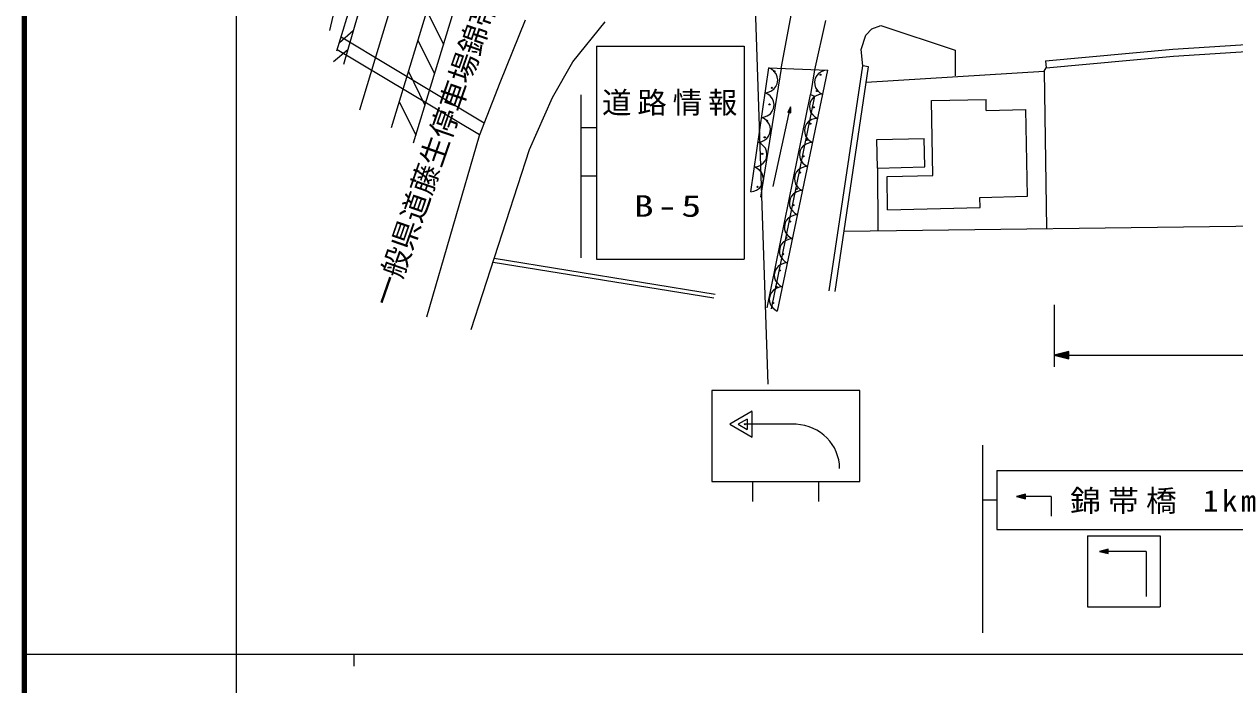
# Model space of a CAD drawing. Units: millimetres, scale not verified. Extents: x 40000 to 680000, y 20000 to 380000.
# Drawn here: x 40000 to 142794, y 202409 to 258498 of the extents above; entities that cross this region are included whole.
import ezdxf
from ezdxf.enums import TextEntityAlignment as Align

# ---------------------------------------------------------------- set-up
doc = ezdxf.new("R2010")
doc.units = ezdxf.units.MM
doc.header["$LTSCALE"] = 1000
for name, color, linetype, lineweight in [('M-BGD', 7, 'Continuous', 25), ('M-BGD-HTXT', 7, 'Continuous', 13), ('M-STR-STRC', 7, 'Continuous', 25), ('M-TTL', 2, 'Continuous', 140), ('M-TTL-BAND', 7, 'Continuous', 25)]:
    doc.layers.add(name, color=color, linetype=linetype, lineweight=lineweight)
doc.styles.add('ＭＳ ゴシック', font='')
doc.styles.get('ＭＳ ゴシック').set_extended_font_data('MS Gothic')

msp = doc.modelspace()

# ---------------------------------------------------------------- linework, layer by layer
at = {"layer": 'M-BGD'}
for p, q in [((69024, 271293), (65919, 257976)), ((66550, 256239), (68182, 261608)), ((104274, 254747), (105472, 261177)), ((82536, 258851), (80377, 253534)), ((86597, 255315), (89322, 258708)), ((108035, 258811), (107107, 254638)), ((111458, 257574), (111977, 258094)), ((111977, 258094), (112733, 258377)), ((112733, 258377), (119063, 256299)), ((66915, 257440), (79059, 250123)), ((111080, 256346), (111458, 257574)), ((137533, 256388), (150661, 257214)), ((78661, 249094), (66573, 256315)), ((111199, 254955), (111080, 256346)), ((119063, 256299), (119063, 254126)), ((126718, 255397), (137533, 256388)), ((137579, 255790), (150695, 256615)), ((84849, 252279), (86597, 255315)), ((108365, 235872), (111199, 254955)), ((111694, 254882), (111199, 254955)), ((126718, 255397), (126773, 254800)), ((126773, 254800), (137579, 255790)), ((101702, 244272), (103231, 254787)), ((104288, 254747), (102515, 243819)), ((103231, 254787), (108202, 254596)), ((108202, 254596), (103948, 234139)), ((107107, 254638), (106768, 252541)), ((108860, 235799), (111694, 254882)), ((111500, 253574), (126620, 254504)), ((126620, 254504), (126773, 254800)), ((126620, 254504), (126809, 241184)), ((80377, 253534), (78629, 249010)), ((82896, 247858), (84849, 252279)), ((103088, 234426), (106768, 252541)), ((107103, 252397), (103423, 234330)), ((106768, 252541), (107103, 252397)), ((117042, 252007), (121674, 252117)), ((117162, 245662), (117042, 252007)), ((121692, 251177), (121674, 252117)), ((103609, 244726), (105073, 251481)), ((121692, 251177), (125063, 251256)), ((125202, 243893), (125063, 251256)), ((78629, 249010), (74156, 233617)), ((112409, 248709), (116432, 248804)), ((116478, 246375), (116432, 248804)), ((77960, 232589), (82896, 247858)), ((112455, 246279), (112409, 248709)), ((112455, 246279), (116478, 246375)), ((112455, 246279), (112487, 240970)), ((113264, 245570), (117162, 245662)), ((113318, 242745), (113264, 245570)), ((121145, 243797), (125202, 243893)), ((121161, 242931), (121145, 243797)), ((113318, 242745), (121161, 242931)), ((109622, 240934), (167275, 241656)), ((79914, 238632), (98676, 235584)), ((79807, 238302), (98569, 235254))]:
    msp.add_line(p, q, dxfattribs=at)
for points in [[(102926, 252684), (103179, 252728), (103402, 252824), (103663, 252996), (103823, 253209), (103938, 253444), (103986, 253770), (103943, 254029), (103850, 254279), (103649, 254517), (103461, 254668), (103231, 254787)], [(108202, 254596), (107951, 254568), (107726, 254487), (107460, 254334), (107290, 254135), (107163, 253910), (107098, 253593), (107124, 253337), (107200, 253086), (107384, 252840), (107559, 252681), (107777, 252550)], [(102620, 250581), (102873, 250625), (103096, 250721), (103358, 250893), (103517, 251106), (103632, 251341), (103680, 251667), (103637, 251926), (103544, 252175), (103343, 252414), (103155, 252565), (102926, 252684)], [(107777, 252550), (107526, 252523), (107301, 252441), (107034, 252289), (106865, 252089), (106738, 251865), (106672, 251548), (106699, 251291), (106775, 251041), (106958, 250794), (107133, 250635), (107352, 250505)], [(105063, 251431), (105074, 250982), (104866, 251027), (105062, 251430)], [(104990, 251096), (105009, 251183), (105002, 251094), (104978, 251099), (105009, 251183)], [(102314, 248478), (102567, 248522), (102791, 248618), (103052, 248790), (103212, 249003), (103326, 249238), (103374, 249564), (103331, 249823), (103238, 250072), (103037, 250311), (102849, 250462), (102620, 250581)], [(107352, 250505), (107100, 250477), (106875, 250396), (106609, 250243), (106439, 250043), (106313, 249819), (106247, 249502), (106273, 249246), (106349, 248995), (106533, 248749), (106708, 248590), (106926, 248459)], [(102008, 246375), (102261, 246419), (102485, 246515), (102746, 246686), (102906, 246899), (103020, 247135), (103068, 247461), (103025, 247720), (102932, 247969), (102731, 248208), (102543, 248359), (102314, 248478)], [(106926, 248459), (106675, 248431), (106450, 248350), (106184, 248197), (106014, 247998), (105887, 247773), (105821, 247456), (105848, 247200), (105924, 246949), (106108, 246703), (106283, 246544), (106501, 246413)], [(101702, 244272), (101955, 244316), (102179, 244412), (102440, 244583), (102600, 244796), (102715, 245032), (102762, 245358), (102719, 245617), (102626, 245866), (102425, 246105), (102238, 246256), (102008, 246375)], [(106501, 246413), (106250, 246385), (106025, 246304), (105758, 246152), (105589, 245952), (105462, 245728), (105396, 245410), (105423, 245154), (105499, 244904), (105682, 244657), (105857, 244498), (106075, 244368)], [(106075, 244368), (105824, 244340), (105599, 244258), (105333, 244106), (105163, 243906), (105037, 243682), (104971, 243365), (104997, 243108), (105073, 242858), (105257, 242612), (105432, 242453), (105650, 242322)], [(105650, 242322), (105399, 242294), (105174, 242213), (104907, 242060), (104738, 241861), (104611, 241636), (104545, 241319), (104572, 241063), (104648, 240812), (104831, 240566), (105006, 240407), (105225, 240276)], [(105225, 240276), (104973, 240248), (104748, 240167), (104482, 240014), (104312, 239815), (104186, 239590), (104120, 239273), (104147, 239017), (104222, 238766), (104406, 238520), (104581, 238361), (104799, 238230)], [(104799, 238230), (104548, 238203), (104323, 238121), (104057, 237969), (103887, 237769), (103760, 237545), (103694, 237228), (103721, 236971), (103797, 236721), (103981, 236475), (104156, 236315), (104374, 236185)], [(104374, 236185), (104123, 236157), (103898, 236076), (103631, 235923), (103462, 235723), (103335, 235499), (103269, 235182), (103296, 234926), (103372, 234675), (103555, 234429), (103730, 234270), (103948, 234139)]]:
    msp.add_lwpolyline(points, dxfattribs=at)
for points in [[(105073, 251481), (104845, 251019), (105090, 250966)], [(105052, 251381), (105060, 251004), (104889, 251041)], [(105041, 251332), (105045, 251027), (104911, 251056)], [(105030, 251282), (105031, 251049), (104933, 251070)], [(105020, 251233), (105017, 251071), (104955, 251084)]]:
    msp.add_lwpolyline(points, close=True, dxfattribs=at)
for centre in [(103694, 254491), (107611, 254208), (103490, 253092), (107323, 252824), (103287, 251692), (107035, 251439), (103083, 250293), (106747, 250055), (102880, 248893), (106459, 248670), (102676, 247494), (106171, 247285), (102472, 246094), (105884, 245901), (102269, 244695), (105596, 244516), (105308, 243132), (105020, 241747), (104732, 240362), (104444, 238978), (104156, 237593), (103868, 236209), (103580, 234824)]:
    msp.add_circle(centre, 49.8, dxfattribs=at)
at = {"layer": 'M-BGD-HTXT'}
for p, q in [((127445, 234677), (127445, 229406)), ((127445, 230406), (205081, 230406))]:
    msp.add_line(p, q, dxfattribs=at)
for points in [[(127445, 230406), (128695, 230093), (128695, 230718)], [(127701, 230406), (128617, 230625), (128617, 230187)], [(127826, 230406), (128570, 230578), (128570, 230234)], [(127954, 230406), (128523, 230531), (128523, 230281)], [(128079, 230406), (128476, 230484), (128476, 230328)]]:
    msp.add_lwpolyline(points, close=True, dxfattribs=at)
for points in [[(127573, 230406), (128664, 230671), (128664, 230140), (127576, 230406)], [(128429, 230406), (128207, 230406), (128429, 230437), (128429, 230375), (128207, 230406)]]:
    msp.add_lwpolyline(points, dxfattribs=at)
at = {"layer": 'M-STR-STRC'}
for p, q in [((70271, 265908), (67098, 255088)), ((68487, 251217), (71767, 261990)), ((74666, 261212), (71165, 249713)), ((76651, 260265), (73033, 248384)), ((102034, 261019), (103154, 227926)), ((74189, 259646), (75591, 256786)), ((66767, 256952), (67941, 257963)), ((73426, 257138), (74828, 254278)), ((66271, 255318), (67468, 256349)), ((88606, 256620), (101128, 256620)), ((88606, 256620), (88606, 238553)), ((101128, 256620), (101128, 238553)), ((72620, 254493), (74022, 251633)), ((71844, 251945), (73246, 249085)), ((87267, 252510), (87267, 238648)), ((87267, 249737), (88606, 249737)), ((87267, 245627), (88606, 245627)), ((88606, 238553), (101128, 238553)), ((110960, 227408), (98376, 227408)), ((98376, 227408), (98376, 219664)), ((110960, 219664), (110960, 227408)), ((101389, 224972), (100638, 224548)), ((100638, 224548), (101389, 224080)), ((105542, 224531), (101180, 224531)), ((101389, 224972), (101389, 224080)), ((121361, 222765), (121361, 206823)), ((122584, 220615), (145163, 220615)), ((122584, 220615), (122584, 215591)), ((98376, 219664), (110960, 219664)), ((101837, 219664), (101837, 217958)), ((107442, 219664), (107442, 217958)), ((121361, 218103), (122584, 218103)), ((127209, 218404), (124267, 218397)), ((127209, 218404), (127209, 216714)), ((122584, 215591), (145163, 215591)), ((130294, 215050), (136456, 215050)), ((130294, 215050), (130294, 209025)), ((136456, 215050), (136456, 209025)), ((135256, 213739), (131294, 213739)), ((135256, 213739), (135256, 209892)), ((130294, 209025), (136456, 209025)), ((40000, 205000), (579000, 205000))]:
    msp.add_line(p, q, dxfattribs=at)
for points in [[(101818, 225631), (99904, 224531), (101818, 223437), (101818, 225626)], [(124344, 218397), (124998, 218558), (124999, 218239), (124346, 218397)], [(124858, 218399), (124724, 218398), (124858, 218417), (124858, 218380), (124724, 218398)], [(131371, 213739), (132025, 213901), (132026, 213582), (131373, 213739)], [(131885, 213741), (131752, 213740), (131885, 213760), (131885, 213722), (131752, 213740)]]:
    msp.add_lwpolyline(points, dxfattribs=at)
for points in [[(124267, 218397), (125017, 218211), (125017, 218586)], [(124421, 218397), (124970, 218530), (124970, 218268)], [(124496, 218398), (124942, 218502), (124942, 218296)], [(124573, 218398), (124914, 218474), (124914, 218324)], [(124648, 218398), (124886, 218445), (124886, 218352)], [(131294, 213739), (132045, 213554), (132044, 213929)], [(131448, 213740), (131997, 213872), (131998, 213610)], [(131523, 213740), (131969, 213844), (131970, 213638)], [(131600, 213740), (131941, 213816), (131941, 213666)], [(131675, 213740), (131913, 213788), (131913, 213694)]]:
    msp.add_lwpolyline(points, close=True, dxfattribs=at)
msp.add_circle((101180, 224531), 38.5, dxfattribs=at)
msp.add_ellipse((105345, 220783), major_axis=(3891, 0), ratio=0.964602, start_param=6.2831853, end_param=7.8032564, dxfattribs=at)
at = {"layer": 'M-TTL'}
msp.add_line((40000, 380000), (40000, 20000), dxfattribs=at)
at = {"layer": 'M-TTL-BAND'}
for p, q in [((58000, 370000), (58000, 20000)), ((68000, 205000), (68000, 204000))]:
    msp.add_line(p, q, dxfattribs=at)

# ---------------------------------------------------------------- texts
at = {"layer": 'M-BGD-HTXT', "style": 'ＭＳ ゴシック'}
msp.add_text('一般県道藤生停車場錦帯橋線', height=1833, rotation=70.854, dxfattribs=at).set_placement((71739, 234254), align=Align.BOTTOM_LEFT)
at = {"layer": 'M-STR-STRC', "char_height": 1833, "attachment_point": 7, "style": 'ＭＳ ゴシック'}
for s, insert in [('\\T1.2;道路情報', (89064, 250721)), ('\\T1.2;\\W1.35;B-5', (91761, 242116)), ('\\T1.23;\\W1.05;錦帯橋\\~1km', (128794, 216919))]:
    msp.add_mtext(s, dxfattribs=dict(at, insert=insert))

doc.saveas('drawing.dxf')
